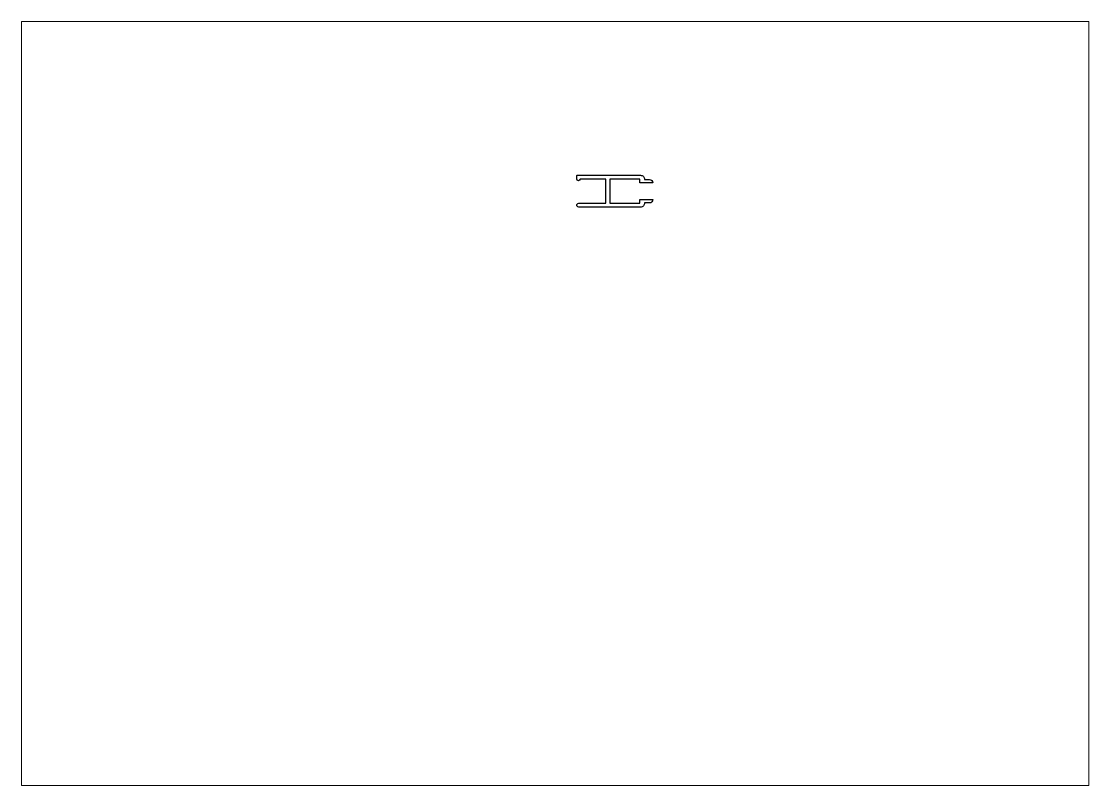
# Paper-space layout 'Layout1' of a CAD drawing. Extents: x 0 to 12.4, y 0 to 8.9.
# The model-space entities are those that its viewports show. They can reach past a viewport. Long polylines and large blocks are cut down to what shows.
import ezdxf

# ---------------------------------------------------------------- set-up
doc = ezdxf.new("R2010")
doc.units = 0
doc.header["$LTSCALE"] = 1.5
doc.layers.get('0').update_dxf_attribs({"linetype": 'CONTINUOUS'})
doc.layers.add('ANA', color=7, linetype='CONTINUOUS')

msp = doc.modelspace()

# ---------------------------------------------------------------- linework, layer by layer
at = {"color": 0}
msp.add_line((-471.54, -39.5), (-471.53, -39.48), dxfattribs=at)
at = {"layer": 'ANA', "color": 230, "linetype": 'BYBLOCK'}
msp.add_lwpolyline([(-482.44, -32.13), (-482.44, -40.83), (-471.54, -40.83), (-471.54, -39.48), (-466.84, -39.48, -0.414214), (-468.09, -40.73), (-469.84, -40.73, -0.414214), (-471.34, -42.23), (-493.64, -42.23, -1), (-493.64, -40.83), (-483.84, -40.83), (-483.84, -32.13), (-493.14, -32.13, -1), (-494.34, -32.13), (-494.34, -30.93, -0.414214), (-494.14, -30.73), (-471.34, -30.73, -0.414214), (-469.84, -32.23), (-468.09, -32.23, -0.414214), (-466.84, -33.48), (-471.54, -33.48), (-471.54, -32.13)], format="xyb", close=True, dxfattribs=at)

psp = doc.layouts.get("Layout1")

# ---------------------------------------------------------------- viewports
at = {"layer": '0'}
psp.add_viewport(center=(6.202, 4.435), size=(12.401, 8.8772), view_center_point=(-502.187, -113.117), view_height=275.91753, dxfattribs=at)

doc.saveas('drawing.dxf')
